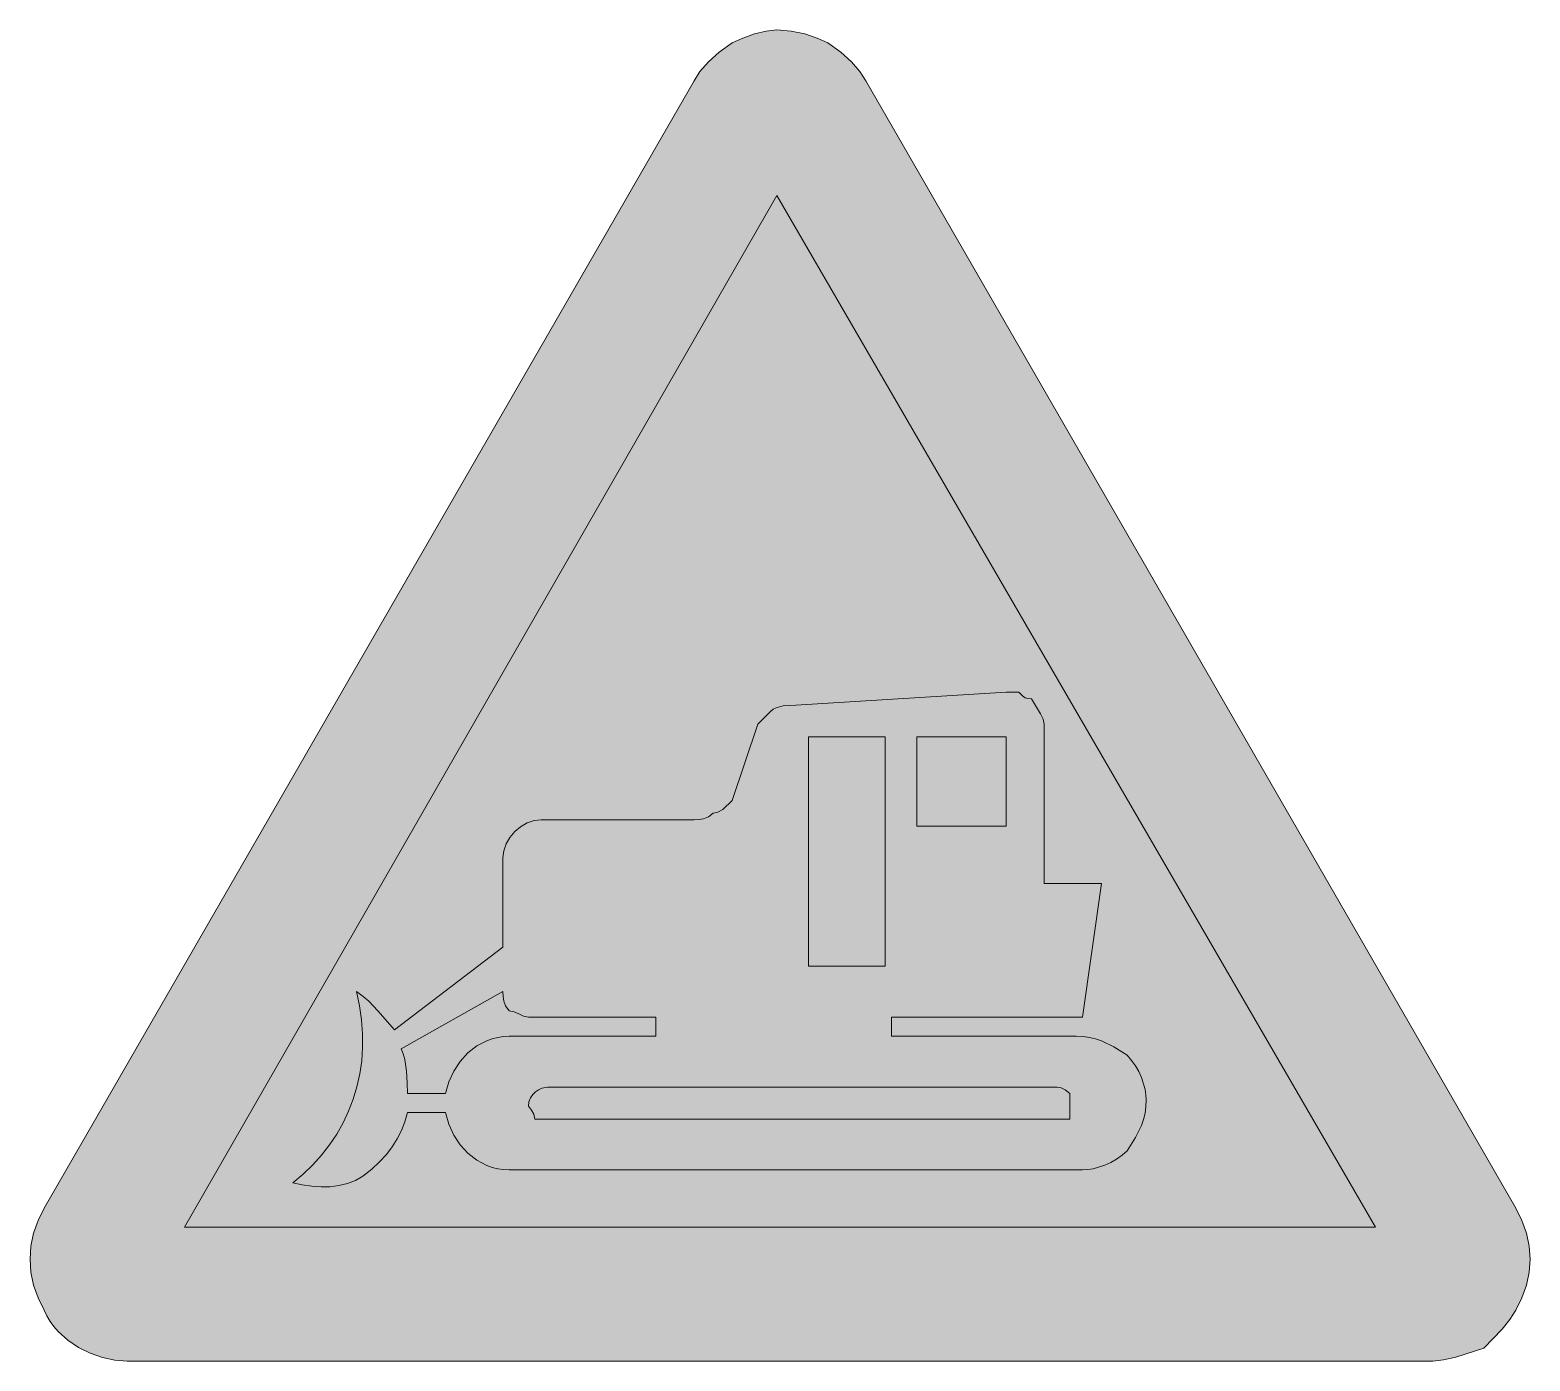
# Model space of a CAD drawing. Header units: metres. Extents: x 143 to 425, y 10 to 261.
import ezdxf

# ---------------------------------------------------------------- set-up
doc = ezdxf.new("R2010")
doc.units = ezdxf.units.M
for name, color, linetype, true_color in [('FILL_BLACK_000000', 7, 'Continuous', 0x000000), ('FILL_RED_FF0000', 7, 'Continuous', 0xff0000), ('FILL_WHITE_FFFFFF', 7, 'Continuous', 0xffffff)]:
    doc.layers.add(name, color=color, linetype=linetype, true_color=true_color)

msp = doc.modelspace()

# ---------------------------------------------------------------- hatches: boundary and pattern name
at = {"layer": 'FILL_BLACK_000000', "true_color": 0x000000}
h = msp.add_hatch(color=7, dxfattribs=at)
h.dxf.hatch_style = 1
h.paths.add_polyline_path([(210.9, 50.43), (209.8, 48.99), (208.52, 47.6), (207.04, 46.23), (205.35, 44.88), (203.95, 44.09), (202.44, 43.51), (200.86, 43.13), (199.2, 42.93), (197.49, 42.9), (195.73, 43.02), (193.95, 43.29), (192.15, 43.68), (194.1, 45.31), (195.91, 47.05), (197.58, 48.89), (199.09, 50.82), (200.44, 52.85), (201.64, 54.97), (202.68, 57.16), (203.55, 59.43), (204.25, 61.77), (204.78, 64.18), (205.14, 66.64), (205.31, 69.16), (205.3, 71.73), (205.11, 74.34), (204.73, 76.99), (204.15, 79.68), (205.39, 78.78), (206.46, 77.88), (208.2, 76.08), (211.35, 72.48), (231.75, 88.08), (231.75, 104.88), (231.91, 106.22), (232.37, 107.52), (233.08, 108.74), (234, 109.83), (235.09, 110.75), (236.31, 111.46), (237.61, 111.92), (238.95, 112.08), (267.75, 112.08), (268.65, 112.1), (269.55, 112.23), (270.45, 112.59), (271.35, 113.28), (272.25, 113.49), (273.15, 114.03), (274.95, 115.68), (279.75, 130.08), (282.15, 132.48), (282.65, 132.88), (283.24, 133.17), (284.55, 133.53), (286.95, 133.68), (326.55, 136.08), (328.95, 136.08), (329.66, 135.39), (330.15, 135.03), (330.64, 134.9), (331.35, 134.88), (333, 132.03), (333.54, 131), (333.75, 130.08), (333.75, 100.08), (344.55, 100.08), (340.95, 74.88), (304.95, 74.88), (304.95, 71.28), (339.75, 71.28), (341.05, 71.22), (342.26, 71.06), (343.42, 70.77), (344.55, 70.38), (346.84, 69.25), (349.35, 67.68), (350.19, 66.73), (350.92, 65.69), (351.54, 64.6), (352.05, 63.48), (352.72, 61.27), (352.89, 60.23), (352.95, 59.28), (352.89, 57.98), (352.72, 56.77), (352.44, 55.61), (352.05, 54.48), (350.92, 52.19), (349.35, 49.68), (348.4, 48.84), (347.36, 48.11), (346.27, 47.49), (345.15, 46.98), (342.94, 46.31), (341.9, 46.14), (340.95, 46.08), (232.95, 46.08), (231.84, 46.14), (230.76, 46.3), (229.72, 46.56), (228.71, 46.92), (226.83, 47.92), (225.15, 49.23), (223.69, 50.83), (222.49, 52.66), (221.56, 54.69), (220.95, 56.88), (213.75, 56.88), (213.24, 55.13), (212.61, 53.49), (211.83, 51.92), (210.9, 50.43)])
h.paths.add_polyline_path([(237.37, 60.27), (236.94, 59.66), (236.66, 58.92), (236.55, 58.08), (237.15, 57.33), (237.56, 56.56), (237.75, 55.68), (240.15, 55.68), (336.15, 55.68), (338.55, 55.68), (338.55, 58.08), (338.55, 60.48), (337.67, 61.17), (336.9, 61.53), (336.15, 61.68), (240.15, 61.68), (239.08, 61.46), (238.48, 61.17), (237.9, 60.78), (237.37, 60.27)], flags=16)
h.paths.add_polyline_path([(289.35, 127.68), (289.35, 84.48), (303.75, 84.48), (303.75, 127.68), (289.35, 127.68)], flags=16)
h.paths.add_polyline_path([(326.55, 127.68), (309.75, 127.68), (309.75, 110.88), (326.55, 110.88), (326.55, 127.68)], flags=16)
h.paths.add_polyline_path([(235.65, 75.07), (234.75, 75.48), (233.85, 75.89), (232.95, 76.08), (232.26, 76.98), (231.9, 77.88), (231.77, 78.78), (231.75, 79.68), (212.55, 68.88), (212.95, 67.93), (213.24, 66.89), (213.6, 64.68), (213.73, 62.47), (213.75, 60.48), (220.95, 60.48), (221.56, 62.67), (222.49, 64.7), (223.69, 66.53), (225.15, 68.13), (226.83, 69.44), (228.71, 70.44), (229.72, 70.8), (230.76, 71.06), (231.84, 71.22), (232.95, 71.28), (260.55, 71.28), (260.55, 74.88), (236.55, 74.88), (235.65, 75.07)], flags=16)
at = {"layer": 'FILL_RED_FF0000', "true_color": 0xff0000}
h = msp.add_hatch(color=7, dxfattribs=at)
h.dxf.hatch_style = 1
h.paths.add_polyline_path([(267.75, 251.28), (268.87, 253.08), (270.45, 254.88), (272.47, 256.68), (274.95, 258.48), (276.94, 259.36), (279.15, 260.13), (281.36, 260.67), (283.35, 260.88), (286.03, 260.67), (288.6, 260.13), (290.94, 259.36), (292.95, 258.48), (295.42, 256.68), (297.45, 254.88), (299.02, 253.08), (300.15, 251.28), (422.55, 38.88), (423.73, 36.58), (424.57, 34.19), (425.08, 31.75), (425.25, 29.28), (425.08, 26.81), (424.57, 24.37), (423.73, 21.98), (422.55, 19.68), (421.44, 17.88), (420, 16.08), (416.55, 12.48), (411.3, 10.83), (408.96, 10.29), (406.95, 10.08), (160.95, 10.08), (158.66, 10.25), (156.32, 10.74), (154.01, 11.54), (151.8, 12.63), (149.76, 14.01), (147.96, 15.65), (147.17, 16.57), (146.46, 17.54), (145.85, 18.58), (145.35, 19.68), (144.17, 21.98), (143.32, 24.37), (142.82, 26.81), (142.65, 29.28), (142.82, 31.75), (143.32, 34.19), (144.17, 36.58), (145.35, 38.88), (267.75, 251.28)])
at = {"layer": 'FILL_WHITE_FFFFFF', "true_color": 0xffffff}
h = msp.add_hatch(color=7, dxfattribs=at)
h.dxf.hatch_style = 1
h.paths.add_polyline_path([(171.75, 35.28), (283.35, 229.68), (396.15, 35.28), (171.75, 35.28)])

# ---------------------------------------------------------------- linework, layer by layer
at = {"layer": 'FILL_BLACK_000000', "lineweight": 0, "true_color": 0x000000}
for points in [[(210.9, 50.43), (209.8, 48.99), (208.52, 47.6), (207.04, 46.23), (205.35, 44.88), (203.95, 44.09), (202.44, 43.51), (200.86, 43.13), (199.2, 42.93), (197.49, 42.9), (195.73, 43.02), (193.95, 43.29), (192.15, 43.68), (194.1, 45.31), (195.91, 47.05), (197.58, 48.89), (199.09, 50.82), (200.44, 52.85), (201.64, 54.97), (202.68, 57.16), (203.55, 59.43), (204.25, 61.77), (204.78, 64.18), (205.14, 66.64), (205.31, 69.16), (205.3, 71.73), (205.11, 74.34), (204.73, 76.99), (204.15, 79.68), (205.39, 78.78), (206.46, 77.88), (208.2, 76.08), (211.35, 72.48), (231.75, 88.08), (231.75, 104.88), (231.91, 106.22), (232.37, 107.52), (233.08, 108.74), (234, 109.83), (235.09, 110.75), (236.31, 111.46), (237.61, 111.92), (238.95, 112.08), (267.75, 112.08), (268.65, 112.1), (269.55, 112.23), (270.45, 112.59), (271.35, 113.28), (272.25, 113.49), (273.15, 114.03), (274.95, 115.68), (279.75, 130.08), (282.15, 132.48), (282.65, 132.88), (283.24, 133.17), (284.55, 133.53), (286.95, 133.68), (326.55, 136.08), (328.95, 136.08), (329.66, 135.39), (330.15, 135.03), (330.64, 134.9), (331.35, 134.88), (333, 132.03), (333.54, 131), (333.75, 130.08), (333.75, 100.08), (344.55, 100.08), (340.95, 74.88), (304.95, 74.88), (304.95, 71.28), (339.75, 71.28), (341.05, 71.22), (342.26, 71.06), (343.42, 70.77), (344.55, 70.38), (346.84, 69.25), (349.35, 67.68), (350.19, 66.73), (350.92, 65.69), (351.54, 64.6), (352.05, 63.48), (352.72, 61.27), (352.89, 60.23), (352.95, 59.28), (352.89, 57.98), (352.72, 56.77), (352.44, 55.61), (352.05, 54.48), (350.92, 52.19), (349.35, 49.68), (348.4, 48.84), (347.36, 48.11), (346.27, 47.49), (345.15, 46.98), (342.94, 46.31), (341.9, 46.14), (340.95, 46.08), (232.95, 46.08), (231.84, 46.14), (230.76, 46.3), (229.72, 46.56), (228.71, 46.92), (226.83, 47.92), (225.15, 49.23), (223.69, 50.83), (222.49, 52.66), (221.56, 54.69), (220.95, 56.88), (213.75, 56.88), (213.24, 55.13), (212.61, 53.49), (211.83, 51.92)], [(289.35, 127.68), (289.35, 84.48), (303.75, 84.48), (303.75, 127.68)], [(326.55, 127.68), (309.75, 127.68), (309.75, 110.88), (326.55, 110.88)], [(235.65, 75.07), (234.75, 75.48), (233.85, 75.89), (232.95, 76.08), (232.26, 76.98), (231.9, 77.88), (231.77, 78.78), (231.75, 79.68), (212.55, 68.88), (212.95, 67.93), (213.24, 66.89), (213.6, 64.68), (213.73, 62.47), (213.75, 60.48), (220.95, 60.48), (221.56, 62.67), (222.49, 64.7), (223.69, 66.53), (225.15, 68.13), (226.83, 69.44), (228.71, 70.44), (229.72, 70.8), (230.76, 71.06), (231.84, 71.22), (232.95, 71.28), (260.55, 71.28), (260.55, 74.88), (236.55, 74.88)], [(237.37, 60.27), (236.94, 59.66), (236.66, 58.92), (236.55, 58.08), (237.15, 57.33), (237.56, 56.56), (237.75, 55.68), (240.15, 55.68), (336.15, 55.68), (338.55, 55.68), (338.55, 58.08), (338.55, 60.48), (337.67, 61.17), (336.9, 61.53), (336.15, 61.68), (240.15, 61.68), (239.08, 61.46), (238.48, 61.17), (237.9, 60.78)]]:
    msp.add_lwpolyline(points, close=True, dxfattribs=at)
at = {"layer": 'FILL_RED_FF0000', "lineweight": 0, "true_color": 0xff0000}
msp.add_lwpolyline([(267.75, 251.28), (268.87, 253.08), (270.45, 254.88), (272.47, 256.68), (274.95, 258.48), (276.94, 259.36), (279.15, 260.13), (281.36, 260.67), (283.35, 260.88), (286.03, 260.67), (288.6, 260.13), (290.94, 259.36), (292.95, 258.48), (295.42, 256.68), (297.45, 254.88), (299.02, 253.08), (300.15, 251.28), (422.55, 38.88), (423.73, 36.58), (424.57, 34.19), (425.08, 31.75), (425.25, 29.28), (425.08, 26.81), (424.57, 24.37), (423.73, 21.98), (422.55, 19.68), (421.44, 17.88), (420, 16.08), (416.55, 12.48), (411.3, 10.83), (408.96, 10.29), (406.95, 10.08), (160.95, 10.08), (158.66, 10.25), (156.32, 10.74), (154.01, 11.54), (151.8, 12.63), (149.76, 14.01), (147.96, 15.65), (147.17, 16.57), (146.46, 17.54), (145.85, 18.58), (145.35, 19.68), (144.17, 21.98), (143.32, 24.37), (142.82, 26.81), (142.65, 29.28), (142.82, 31.75), (143.32, 34.19), (144.17, 36.58), (145.35, 38.88)], close=True, dxfattribs=at)
at = {"layer": 'FILL_WHITE_FFFFFF', "lineweight": 0, "true_color": 0xff0000}
msp.add_lwpolyline([(171.75, 35.28), (283.35, 229.68), (396.15, 35.28)], close=True, dxfattribs=at)

doc.saveas('drawing.dxf')
